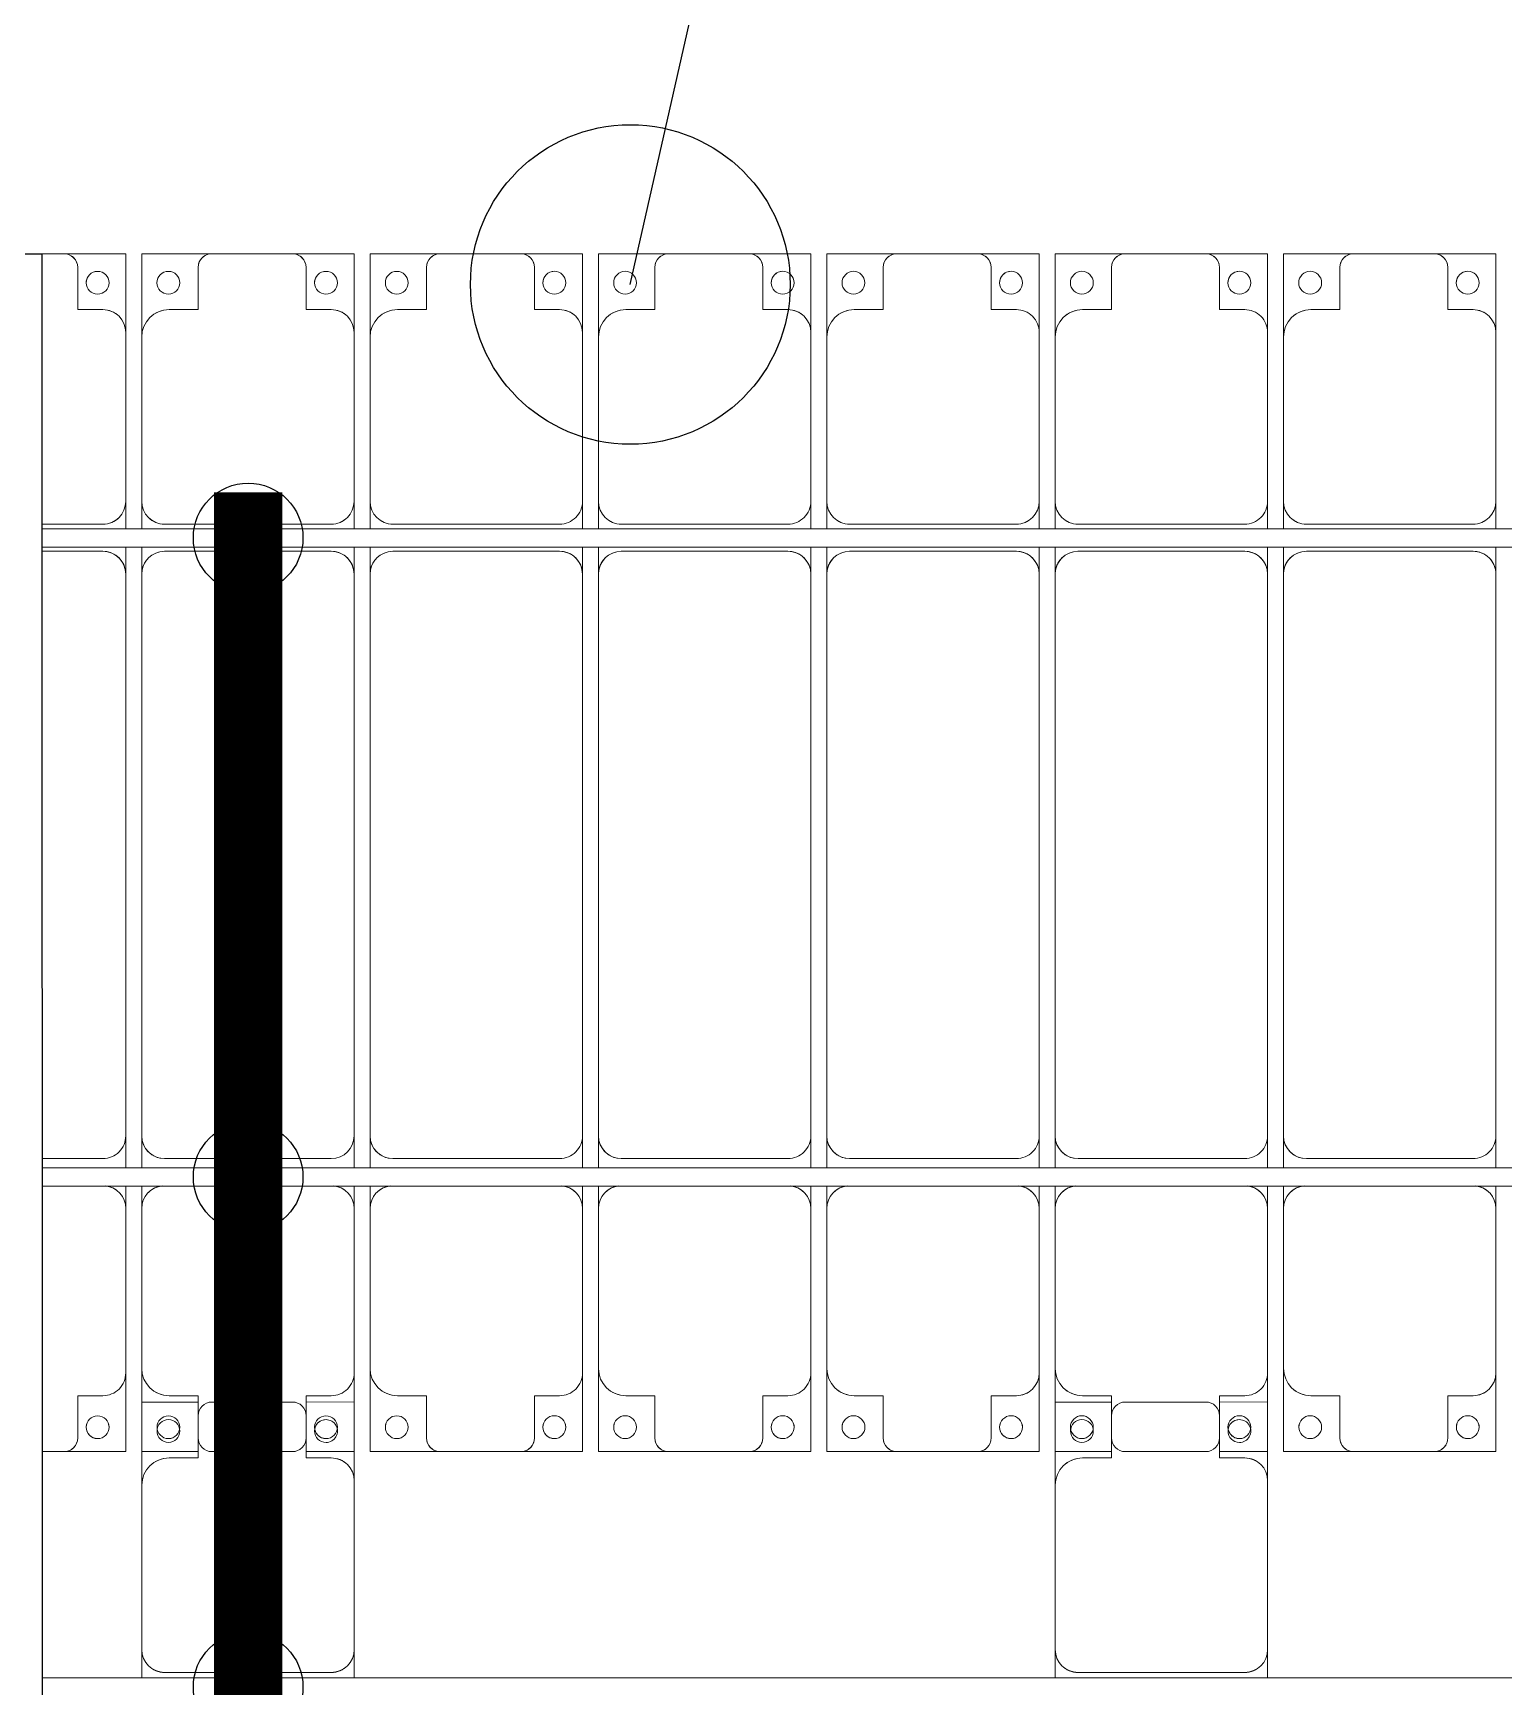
# Model space of a CAD drawing. Header units: millimetres. Extents: x -496478 to -186190, y -204059 to -87354.
# Drawn here: x -361212 to -357992, y -98423 to -94799 of the extents above; entities that cross this region are included whole.
import ezdxf

# ---------------------------------------------------------------- set-up
doc = ezdxf.new("R2010")
doc.units = ezdxf.units.MM
for name, color, linetype, lineweight in [('A-DETL-MBND', 5, 'Continuous', 9), ('A-GENM', 13, 'Continuous', 9), ('S-BEAM', 12, 'Continuous', 9)]:
    doc.layers.add(name, color=color, linetype=linetype, lineweight=lineweight)
for name, color, linetype in [('GC-BICH NEO', 6, 'Continuous'), ('GC-DAY NEO', 5, 'Continuous'), ('GC-HOP 40x60 GIA CUONG', 1, 'Continuous')]:
    doc.layers.add(name, color=color, linetype=linetype)

# ---------------------------------------------------------------- blocks, each defined once
blk = doc.blocks.new('Dải phao đi lại kèm đỡ invester - DẢI PHAO ĐI LẠI-V1-BỐ TRÍ KHUNG KẾT CẤU BÈ PIN 01')
at = {"layer": 'A-DETL-MBND', "color": 8}
for p, q in [((77588.2, 1312.2), (77540, 1312.2)), ((77588.2, 1312.2), (77723.4, 1312.2)), ((77723.4, 1312.2), (77588.2, 1312.2)), ((77723.4, 1312.2), (77723.4, 1139.7)), ((77758.4, 1312.2), (77911.8, 1312.2)), ((77758.4, 1129.7), (77758.4, 1312.2)), ((77911.8, 1312.2), (77758.4, 1312.2)), ((78088.2, 1312.2), (77911.8, 1312.2)), ((78088.2, 1312.2), (78223.4, 1312.2)), ((78223.4, 1312.2), (78088.2, 1312.2)), ((78223.4, 1312.2), (78223.4, 1139.7)), ((78258.4, 1312.2), (78411.8, 1312.2)), ((78258.4, 1129.7), (78258.4, 1312.2)), ((78411.8, 1312.2), (78258.4, 1312.2)), ((78588.2, 1312.2), (78411.8, 1312.2)), ((78588.2, 1312.2), (78723.4, 1312.2)), ((78723.4, 1312.2), (78588.2, 1312.2)), ((78723.4, 1312.2), (78723.4, 1139.7)), ((78758.4, 1312.2), (78911.8, 1312.2)), ((78758.4, 1129.7), (78758.4, 1312.2)), ((78911.8, 1312.2), (78758.4, 1312.2)), ((79088.2, 1312.2), (78911.8, 1312.2)), ((79088.2, 1312.2), (79223.4, 1312.2)), ((79223.4, 1312.2), (79088.2, 1312.2)), ((79223.4, 1312.2), (79223.4, 1139.7)), ((79258.4, 1312.2), (79411.8, 1312.2)), ((79258.4, 1129.7), (79258.4, 1312.2)), ((79411.8, 1312.2), (79258.4, 1312.2)), ((79588.2, 1312.2), (79411.8, 1312.2)), ((79588.2, 1312.2), (79723.4, 1312.2)), ((79723.4, 1312.2), (79588.2, 1312.2)), ((79723.4, 1312.2), (79723.4, 1139.7)), ((79758.4, 1312.2), (79911.8, 1312.2)), ((79758.4, 1129.7), (79758.4, 1312.2)), ((79911.8, 1312.2), (79758.4, 1312.2)), ((80088.2, 1312.2), (79911.8, 1312.2)), ((80088.2, 1312.2), (80223.4, 1312.2)), ((80223.4, 1312.2), (80088.2, 1312.2)), ((80223.4, 1312.2), (80223.4, 1139.7)), ((80258.4, 1312.2), (80411.8, 1312.2)), ((80258.4, 1129.7), (80258.4, 1312.2)), ((80411.8, 1312.2), (80258.4, 1312.2)), ((80588.2, 1312.2), (80411.8, 1312.2)), ((80588.2, 1312.2), (80723.4, 1312.2)), ((80723.4, 1312.2), (80588.2, 1312.2)), ((80723.4, 1312.2), (80723.4, 1139.7)), ((77618.2, 1189.7), (77618.2, 1282.2)), ((77881.8, 1282.2), (77881.8, 1189.7)), ((78118.2, 1189.7), (78118.2, 1282.2)), ((78381.8, 1282.2), (78381.8, 1189.7)), ((78618.2, 1189.7), (78618.2, 1282.2)), ((78881.8, 1282.2), (78881.8, 1189.7)), ((79118.2, 1189.7), (79118.2, 1282.2)), ((79381.8, 1282.2), (79381.8, 1189.7)), ((79618.2, 1189.7), (79618.2, 1282.2)), ((79881.8, 1282.2), (79881.8, 1189.7)), ((80118.2, 1189.7), (80118.2, 1282.2)), ((80381.8, 1282.2), (80381.8, 1189.7)), ((80618.2, 1189.7), (80618.2, 1282.2)), ((77673.4, 1189.7), (77618.2, 1189.7)), ((77881.8, 1189.7), (77818.4, 1189.7)), ((78173.4, 1189.7), (78118.2, 1189.7)), ((78381.8, 1189.7), (78318.4, 1189.7)), ((78673.4, 1189.7), (78618.2, 1189.7)), ((78881.8, 1189.7), (78818.4, 1189.7)), ((79173.4, 1189.7), (79118.2, 1189.7)), ((79381.8, 1189.7), (79318.4, 1189.7)), ((79673.4, 1189.7), (79618.2, 1189.7)), ((79881.8, 1189.7), (79818.4, 1189.7)), ((80173.4, 1189.7), (80118.2, 1189.7)), ((80381.8, 1189.7), (80318.4, 1189.7)), ((80673.4, 1189.7), (80618.2, 1189.7)), ((77723.4, 769.7), (77723.4, 1139.7)), ((77758.4, 1129.7), (77758.4, 769.7)), ((78223.4, 769.7), (78223.4, 1139.7)), ((78258.4, 1129.7), (78258.4, 769.7)), ((78723.4, 769.7), (78723.4, 1139.7)), ((78758.4, 1129.7), (78758.4, 769.7)), ((79223.4, 769.7), (79223.4, 1139.7)), ((79258.4, 1129.7), (79258.4, 769.7)), ((79723.4, 769.7), (79723.4, 1139.7)), ((79758.4, 1129.7), (79758.4, 769.7)), ((80223.4, 769.7), (80223.4, 1139.7)), ((80258.4, 1129.7), (80258.4, 769.7)), ((80723.4, 769.7), (80723.4, 1139.7)), ((77723.4, 769.7), (77723.4, 709.7)), ((77758.4, 709.7), (77758.4, 769.7)), ((78223.4, 769.7), (78223.4, 709.7)), ((78258.4, 709.7), (78258.4, 769.7)), ((78723.4, 769.7), (78723.4, 709.7)), ((78758.4, 709.7), (78758.4, 769.7)), ((79223.4, 769.7), (79223.4, 709.7)), ((79258.4, 709.7), (79258.4, 769.7)), ((79723.4, 769.7), (79723.4, 709.7)), ((79758.4, 709.7), (79758.4, 769.7)), ((80223.4, 769.7), (80223.4, 709.7)), ((80258.4, 709.7), (80258.4, 769.7)), ((80723.4, 769.7), (80723.4, 709.7)), ((77540, 719.7), (77673.4, 719.7)), ((77808.4, 719.7), (78173.4, 719.7)), ((78308.4, 719.7), (78673.4, 719.7)), ((78808.4, 719.7), (79173.4, 719.7)), ((79308.4, 719.7), (79673.4, 719.7)), ((79808.4, 719.7), (80173.4, 719.7)), ((80308.4, 719.7), (80673.4, 719.7)), ((77673.4, 660.3), (77540, 660.3)), ((77723.4, 669.7), (77723.4, 610.3)), ((77758.4, 610.3), (77758.4, 669.7)), ((78173.4, 660.3), (77808.4, 660.3)), ((78223.4, 669.7), (78223.4, 610.3)), ((78258.4, 610.3), (78258.4, 669.7)), ((78673.4, 660.3), (78308.4, 660.3)), ((78723.4, 669.7), (78723.4, 610.3)), ((78758.4, 610.3), (78758.4, 669.7)), ((79173.4, 660.3), (78808.4, 660.3)), ((79223.4, 669.7), (79223.4, 610.3)), ((79258.4, 610.3), (79258.4, 669.7)), ((79673.4, 660.3), (79308.4, 660.3)), ((79723.4, 669.7), (79723.4, 610.3)), ((79758.4, 610.3), (79758.4, 669.7)), ((80173.4, 660.3), (79808.4, 660.3)), ((80223.4, 669.7), (80223.4, 610.3)), ((80258.4, 610.3), (80258.4, 669.7)), ((80673.4, 660.3), (80308.4, 660.3)), ((80723.4, 669.7), (80723.4, 610.3)), ((77723.4, -620.3), (77723.4, 610.3)), ((77758.4, 610.3), (77758.4, -620.3)), ((78223.4, -620.3), (78223.4, 610.3)), ((78258.4, 610.3), (78258.4, -620.3)), ((78723.4, -620.3), (78723.4, 610.3)), ((78758.4, 610.3), (78758.4, -620.3)), ((79223.4, -620.3), (79223.4, 610.3)), ((79258.4, 610.3), (79258.4, -620.3)), ((79723.4, -620.3), (79723.4, 610.3)), ((79758.4, 610.3), (79758.4, -620.3)), ((80223.4, -620.3), (80223.4, 610.3)), ((80258.4, 610.3), (80258.4, -620.3)), ((80723.4, -620.3), (80723.4, 610.3)), ((77723.4, -620.3), (77723.4, -690.3)), ((77758.4, -690.3), (77758.4, -620.3)), ((78223.4, -620.3), (78223.4, -690.3)), ((78258.4, -690.3), (78258.4, -620.3)), ((78723.4, -620.3), (78723.4, -690.3)), ((78758.4, -690.3), (78758.4, -620.3)), ((79223.4, -620.3), (79223.4, -690.3)), ((79258.4, -690.3), (79258.4, -620.3)), ((79723.4, -620.3), (79723.4, -690.3)), ((79758.4, -690.3), (79758.4, -620.3)), ((80223.4, -620.3), (80223.4, -690.3)), ((80258.4, -690.3), (80258.4, -620.3)), ((80723.4, -620.3), (80723.4, -690.3)), ((77540, -670.3), (77673.4, -670.3)), ((77808.4, -670.3), (78173.4, -670.3)), ((78308.4, -670.3), (78673.4, -670.3)), ((78808.4, -670.3), (79173.4, -670.3)), ((79308.4, -670.3), (79673.4, -670.3)), ((79808.4, -670.3), (80173.4, -670.3)), ((80308.4, -670.3), (80673.4, -670.3)), ((77723.4, -730.3), (77723.4, -779.7)), ((77758.4, -779.7), (77758.4, -730.3)), ((78223.4, -730.3), (78223.4, -779.7)), ((78258.4, -779.7), (78258.4, -730.3)), ((78723.4, -730.3), (78723.4, -779.7)), ((78758.4, -779.7), (78758.4, -730.3)), ((79223.4, -730.3), (79223.4, -779.7)), ((79258.4, -779.7), (79258.4, -730.3)), ((79723.4, -730.3), (79723.4, -779.7)), ((79758.4, -779.7), (79758.4, -730.3)), ((80223.4, -730.3), (80223.4, -779.7)), ((80258.4, -779.7), (80258.4, -730.3)), ((80723.4, -730.3), (80723.4, -779.7)), ((77723.4, -1139.7), (77723.4, -779.7)), ((77758.4, -779.7), (77758.4, -1129.7)), ((78223.4, -1139.7), (78223.4, -779.7)), ((78258.4, -779.7), (78258.4, -1129.7)), ((78723.4, -1139.7), (78723.4, -779.7)), ((78758.4, -779.7), (78758.4, -1129.7)), ((79223.4, -1139.7), (79223.4, -779.7)), ((79258.4, -779.7), (79258.4, -1129.7)), ((79723.4, -1139.7), (79723.4, -779.7)), ((79758.4, -779.7), (79758.4, -1129.7)), ((80223.4, -1139.7), (80223.4, -779.7)), ((80258.4, -779.7), (80258.4, -1129.7)), ((80723.4, -1139.7), (80723.4, -779.7)), ((77723.4, -1139.7), (77723.4, -1312.2)), ((77758.4, -1312.2), (77758.4, -1129.7)), ((78223.4, -1139.7), (78223.4, -1312.2)), ((78258.4, -1312.2), (78258.4, -1129.7)), ((78723.4, -1139.7), (78723.4, -1312.2)), ((78758.4, -1312.2), (78758.4, -1129.7)), ((79223.4, -1139.7), (79223.4, -1312.2)), ((79258.4, -1312.2), (79258.4, -1129.7)), ((79723.4, -1139.7), (79723.4, -1312.2)), ((79758.4, -1312.2), (79758.4, -1129.7)), ((80223.4, -1139.7), (80223.4, -1312.2)), ((80258.4, -1312.2), (80258.4, -1129.7)), ((80723.4, -1139.7), (80723.4, -1312.2)), ((77618.2, -1282.2), (77618.2, -1189.7)), ((77618.2, -1189.7), (77673.4, -1189.7)), ((77818.4, -1189.7), (77881.8, -1189.7)), ((77881.8, -1189.7), (77881.8, -1282.2)), ((78118.2, -1282.2), (78118.2, -1189.7)), ((78118.2, -1189.7), (78173.4, -1189.7)), ((78318.4, -1189.7), (78381.8, -1189.7)), ((78381.8, -1189.7), (78381.8, -1282.2)), ((78618.2, -1282.2), (78618.2, -1189.7)), ((78618.2, -1189.7), (78673.4, -1189.7)), ((78818.4, -1189.7), (78881.8, -1189.7)), ((78881.8, -1189.7), (78881.8, -1282.2)), ((79118.2, -1282.2), (79118.2, -1189.7)), ((79118.2, -1189.7), (79173.4, -1189.7)), ((79318.4, -1189.7), (79381.8, -1189.7)), ((79381.8, -1189.7), (79381.8, -1282.2)), ((79618.2, -1282.2), (79618.2, -1189.7)), ((79618.2, -1189.7), (79673.4, -1189.7)), ((79818.4, -1189.7), (79881.8, -1189.7)), ((79881.8, -1189.7), (79881.8, -1282.2)), ((80118.2, -1282.2), (80118.2, -1189.7)), ((80118.2, -1189.7), (80173.4, -1189.7)), ((80318.4, -1189.7), (80381.8, -1189.7)), ((80381.8, -1189.7), (80381.8, -1282.2)), ((80618.2, -1282.2), (80618.2, -1189.7)), ((80618.2, -1189.7), (80673.4, -1189.7)), ((77540, -1312.2), (77588.2, -1312.2)), ((77723.4, -1312.2), (77588.2, -1312.2)), ((77588.2, -1312.2), (77723.4, -1312.2)), ((77881.8, -1312.2), (77758.4, -1312.2)), ((77911.8, -1312.2), (78088.2, -1312.2)), ((78223.4, -1312.2), (78118.2, -1312.2)), ((78411.8, -1312.2), (78258.4, -1312.2)), ((78258.4, -1312.2), (78411.8, -1312.2)), ((78411.8, -1312.2), (78588.2, -1312.2)), ((78723.4, -1312.2), (78588.2, -1312.2)), ((78588.2, -1312.2), (78723.4, -1312.2)), ((78911.8, -1312.2), (78758.4, -1312.2)), ((78758.4, -1312.2), (78911.8, -1312.2)), ((78911.8, -1312.2), (79088.2, -1312.2)), ((79223.4, -1312.2), (79088.2, -1312.2)), ((79088.2, -1312.2), (79223.4, -1312.2)), ((79411.8, -1312.2), (79258.4, -1312.2)), ((79258.4, -1312.2), (79411.8, -1312.2)), ((79411.8, -1312.2), (79588.2, -1312.2)), ((79723.4, -1312.2), (79588.2, -1312.2)), ((79588.2, -1312.2), (79723.4, -1312.2)), ((79881.8, -1312.2), (79758.4, -1312.2)), ((79911.8, -1312.2), (80088.2, -1312.2)), ((80223.4, -1312.2), (80118.2, -1312.2)), ((80411.8, -1312.2), (80258.4, -1312.2)), ((80258.4, -1312.2), (80411.8, -1312.2)), ((80411.8, -1312.2), (80588.2, -1312.2)), ((80723.4, -1312.2), (80588.2, -1312.2)), ((80588.2, -1312.2), (80723.4, -1312.2))]:
    blk.add_line(p, q, dxfattribs=at)
for centre, radius, start, end in [((77588.2, 1282.2), 30, 0, 90), ((77588.2, 1282.2), 30, 75, 90), ((77588.2, 1282.2), 30, 15, 90), ((77588.2, 1282.2), 30, 75, 90), ((77911.8, 1282.2), 30, 90, 180), ((77911.8, 1282.2), 30, 90, 165), ((77911.8, 1282.2), 30, 90, 105), ((77911.8, 1282.2), 30, 90, 105), ((78088.2, 1282.2), 30, 0, 90), ((78088.2, 1282.2), 30, 75, 90), ((78088.2, 1282.2), 30, 15, 90), ((78088.2, 1282.2), 30, 75, 90), ((78411.8, 1282.2), 30, 90, 180), ((78411.8, 1282.2), 30, 90, 165), ((78411.8, 1282.2), 30, 90, 105), ((78411.8, 1282.2), 30, 90, 105), ((78588.2, 1282.2), 30, 0, 90), ((78588.2, 1282.2), 30, 75, 90), ((78588.2, 1282.2), 30, 15, 90), ((78588.2, 1282.2), 30, 75, 90), ((78911.8, 1282.2), 30, 90, 180), ((78911.8, 1282.2), 30, 90, 165), ((78911.8, 1282.2), 30, 90, 105), ((78911.8, 1282.2), 30, 90, 105), ((79088.2, 1282.2), 30, 0, 90), ((79088.2, 1282.2), 30, 75, 90), ((79088.2, 1282.2), 30, 15, 90), ((79088.2, 1282.2), 30, 75, 90), ((79411.8, 1282.2), 30, 90, 180), ((79411.8, 1282.2), 30, 90, 165), ((79411.8, 1282.2), 30, 90, 105), ((79411.8, 1282.2), 30, 90, 105), ((79588.2, 1282.2), 30, 0, 90), ((79588.2, 1282.2), 30, 75, 90), ((79588.2, 1282.2), 30, 15, 90), ((79588.2, 1282.2), 30, 75, 90), ((79911.8, 1282.2), 30, 90, 180), ((79911.8, 1282.2), 30, 90, 165), ((79911.8, 1282.2), 30, 90, 105), ((79911.8, 1282.2), 30, 90, 105), ((80088.2, 1282.2), 30, 360, 90), ((80088.2, 1282.2), 30, 75, 90), ((80088.2, 1282.2), 30, 15, 90), ((80088.2, 1282.2), 30, 75, 90), ((80411.8, 1282.2), 30, 90, 180), ((80411.8, 1282.2), 30, 90, 165), ((80411.8, 1282.2), 30, 90, 105), ((80411.8, 1282.2), 30, 90, 105), ((80588.2, 1282.2), 30, 0, 90), ((80588.2, 1282.2), 30, 75, 90), ((80588.2, 1282.2), 30, 15, 90), ((80588.2, 1282.2), 30, 75, 90), ((77661.8, 1248.6), 25, 90, 270), ((77661.8, 1248.6), 25, 120, 135), ((77661.8, 1248.6), 25, 90, 105), ((77661.8, 1248.6), 25, 270, 90), ((77816.8, 1248.6), 25, 90, 270), ((77816.8, 1248.6), 25, 270, 90), ((78161.8, 1248.6), 25, 90, 270), ((78161.8, 1248.6), 25, 120, 135), ((78161.8, 1248.6), 25, 90, 105), ((78161.8, 1248.6), 25, 270, 90), ((78316.8, 1248.6), 25, 90, 270), ((78316.8, 1248.6), 25, 270, 90), ((78661.8, 1248.6), 25, 90, 270), ((78661.8, 1248.6), 25, 120, 135), ((78661.8, 1248.6), 25, 90, 105), ((78661.8, 1248.6), 25, 270, 90), ((78816.8, 1248.6), 25, 90, 270), ((78816.8, 1248.6), 25, 270, 90), ((79161.8, 1248.6), 25, 90, 270), ((79161.8, 1248.6), 25, 120, 135), ((79161.8, 1248.6), 25, 90, 105), ((79161.8, 1248.6), 25, 270, 90), ((79316.8, 1248.6), 25, 90, 270), ((79316.8, 1248.6), 25, 270, 90), ((79661.8, 1248.6), 25, 90, 270), ((79661.8, 1248.6), 25, 120, 135), ((79661.8, 1248.6), 25, 90, 105), ((79661.8, 1248.6), 25, 270, 90), ((79816.8, 1248.6), 25, 90, 270), ((79816.8, 1248.6), 25, 270, 90), ((80161.8, 1248.6), 25, 90, 270), ((80161.8, 1248.6), 25, 120, 135), ((80161.8, 1248.6), 25, 90, 105), ((80161.8, 1248.6), 25, 270, 90), ((80316.8, 1248.6), 25, 90, 270), ((80316.8, 1248.6), 25, 270, 90), ((80661.8, 1248.6), 25, 90, 270), ((80661.8, 1248.6), 25, 120, 135), ((80661.8, 1248.6), 25, 90, 105), ((80661.8, 1248.6), 25, 270, 90), ((77661.8, 1248.6), 25, 150, 180), ((78161.8, 1248.6), 25, 150, 180), ((78661.8, 1248.6), 25, 150, 180), ((79161.8, 1248.6), 25, 150, 180), ((79661.8, 1248.6), 25, 150, 180), ((80161.8, 1248.6), 25, 150, 180), ((80661.8, 1248.6), 25, 150, 180), ((77673.4, 1139.7), 50, 0, 90), ((77673.4, 1139.7), 50, 45, 90), ((77818.4, 1129.7), 60, 90, 180), ((77818.4, 1129.7), 60, 90, 135), ((78173.4, 1139.7), 50, 0, 90), ((78173.4, 1139.7), 50, 45, 90), ((78318.4, 1129.7), 60, 90, 180), ((78318.4, 1129.7), 60, 90, 135), ((78673.4, 1139.7), 50, 0, 90), ((78673.4, 1139.7), 50, 45, 90), ((78818.4, 1129.7), 60, 90, 180), ((78818.4, 1129.7), 60, 90, 135), ((79173.4, 1139.7), 50, 0, 90), ((79173.4, 1139.7), 50, 45, 90), ((79318.4, 1129.7), 60, 90, 180), ((79318.4, 1129.7), 60, 90, 135), ((79673.4, 1139.7), 50, 360, 90), ((79673.4, 1139.7), 50, 45, 90), ((79818.4, 1129.7), 60, 90, 180), ((79818.4, 1129.7), 60, 90, 135), ((80173.4, 1139.7), 50, 360, 90), ((80173.4, 1139.7), 50, 45, 90), ((80318.4, 1129.7), 60, 90, 180), ((80318.4, 1129.7), 60, 90, 135), ((80673.4, 1139.7), 50, 0, 90), ((80673.4, 1139.7), 50, 45, 90), ((77673.4, 769.7), 50, 270, 360), ((77808.4, 769.7), 50, 180, 270), ((78173.4, 769.7), 50, 270, 360), ((78308.4, 769.7), 50, 180, 270), ((78673.4, 769.7), 50, 270, 0), ((78808.4, 769.7), 50, 180, 270), ((79173.4, 769.7), 50, 270, 0), ((79308.4, 769.7), 50, 180, 270), ((79673.4, 769.7), 50, 270, 360), ((79808.4, 769.7), 50, 180, 270), ((80173.4, 769.7), 50, 270, 0), ((80308.4, 769.7), 50, 180, 270), ((80673.4, 769.7), 50, 270, 360), ((77673.4, 769.7), 50, 270, 315), ((77808.4, 769.7), 50, 225, 270), ((78173.4, 769.7), 50, 270, 315), ((78308.4, 769.7), 50, 225, 270), ((78673.4, 769.7), 50, 270, 315), ((78808.4, 769.7), 50, 225, 270), ((79173.4, 769.7), 50, 270, 315), ((79308.4, 769.7), 50, 225, 270), ((79673.4, 769.7), 50, 270, 315), ((79808.4, 769.7), 50, 225, 270), ((80173.4, 769.7), 50, 270, 315), ((80308.4, 769.7), 50, 225, 270), ((80673.4, 769.7), 50, 270, 315), ((77673.4, 610.3), 50, 0, 90), ((77673.4, 610.3), 50, 15, 90), ((77808.4, 610.3), 50, 90, 180), ((77808.4, 610.3), 50, 105, 180), ((78173.4, 610.3), 50, 0, 90), ((78173.4, 610.3), 50, 15, 90), ((78308.4, 610.3), 50, 90, 180), ((78308.4, 610.3), 50, 105, 180), ((78673.4, 610.3), 50, 0, 90), ((78673.4, 610.3), 50, 15, 90), ((78808.4, 610.3), 50, 90, 180), ((78808.4, 610.3), 50, 105, 180), ((79173.4, 610.3), 50, 0, 90), ((79173.4, 610.3), 50, 15, 90), ((79308.4, 610.3), 50, 90, 180), ((79308.4, 610.3), 50, 105, 180), ((79673.4, 610.3), 50, 0, 90), ((79673.4, 610.3), 50, 15, 90), ((79808.4, 610.3), 50, 90, 180), ((79808.4, 610.3), 50, 105, 180), ((80173.4, 610.3), 50, 0, 90), ((80173.4, 610.3), 50, 15, 90), ((80308.4, 610.3), 50, 90, 180), ((80308.4, 610.3), 50, 105, 180), ((80673.4, 610.3), 50, 360, 90), ((80673.4, 610.3), 50, 15, 90), ((77673.4, -620.3), 50, 270, 0), ((77673.4, -620.3), 50, 270, 0), ((77808.4, -620.3), 50, 180, 270), ((77808.4, -620.3), 50, 195, 270), ((78173.4, -620.3), 50, 270, 360), ((78173.4, -620.3), 50, 270, 360), ((78308.4, -620.3), 50, 180, 270), ((78308.4, -620.3), 50, 195, 270), ((78673.4, -620.3), 50, 270, 0), ((78673.4, -620.3), 50, 270, 0), ((78808.4, -620.3), 50, 180, 270), ((78808.4, -620.3), 50, 195, 270), ((79173.4, -620.3), 50, 270, 0), ((79173.4, -620.3), 50, 270, 0), ((79308.4, -620.3), 50, 180, 270), ((79308.4, -620.3), 50, 195, 270), ((79673.4, -620.3), 50, 270, 0), ((79673.4, -620.3), 50, 270, 0), ((79808.4, -620.3), 50, 180, 270), ((79808.4, -620.3), 50, 195, 270), ((80173.4, -620.3), 50, 270, 0), ((80173.4, -620.3), 50, 270, 0), ((80308.4, -620.3), 50, 180, 270), ((80308.4, -620.3), 50, 195, 270), ((80673.4, -620.3), 50, 270, 0), ((80673.4, -620.3), 50, 270, 0), ((77673.4, -779.7), 50, 0, 84.2019), ((77673.4, -779.7), 50, 45, 84.2019), ((77808.4, -779.7), 50, 95.7981, 180), ((77808.4, -779.7), 50, 95.7981, 135), ((78173.4, -779.7), 50, 360, 84.2019), ((78173.4, -779.7), 50, 45, 84.2019), ((78308.4, -779.7), 50, 95.7981, 180), ((78308.4, -779.7), 50, 95.7981, 135), ((78673.4, -779.7), 50, 0, 84.2019), ((78673.4, -779.7), 50, 45, 84.2019), ((78808.4, -779.7), 50, 95.7981, 180), ((78808.4, -779.7), 50, 95.7981, 135), ((79173.4, -779.7), 50, 0, 84.2019), ((79173.4, -779.7), 50, 45, 84.2019), ((79308.4, -779.7), 50, 95.7981, 180), ((79308.4, -779.7), 50, 95.7981, 135), ((79673.4, -779.7), 50, 0, 84.2019), ((79673.4, -779.7), 50, 45, 84.2019), ((79808.4, -779.7), 50, 95.7981, 180), ((79808.4, -779.7), 50, 95.7981, 135), ((80173.4, -779.7), 50, 0, 84.2019), ((80173.4, -779.7), 50, 45, 84.2019), ((80308.4, -779.7), 50, 95.7981, 180), ((80308.4, -779.7), 50, 95.7981, 135), ((80673.4, -779.7), 50, 0, 84.2019), ((80673.4, -779.7), 50, 45, 84.2019), ((77673.4, -1139.7), 50, 270, 0), ((77818.4, -1129.7), 60, 180, 270), ((78173.4, -1139.7), 50, 270, 0), ((78318.4, -1129.7), 60, 180, 270), ((78673.4, -1139.7), 50, 270, 0), ((78818.4, -1129.7), 60, 180, 270), ((79173.4, -1139.7), 50, 270, 0), ((79318.4, -1129.7), 60, 180, 270), ((79673.4, -1139.7), 50, 270, 360), ((79818.4, -1129.7), 60, 180, 270), ((80173.4, -1139.7), 50, 270, 0), ((80318.4, -1129.7), 60, 180, 270), ((80673.4, -1139.7), 50, 270, 360), ((77673.4, -1139.7), 50, 270, 315), ((77818.4, -1129.7), 60, 225, 270), ((78173.4, -1139.7), 50, 270, 315), ((78318.4, -1129.7), 60, 225, 270), ((78673.4, -1139.7), 50, 270, 315), ((78818.4, -1129.7), 60, 225, 270), ((79173.4, -1139.7), 50, 270, 315), ((79318.4, -1129.7), 60, 225, 270), ((79673.4, -1139.7), 50, 270, 315), ((79818.4, -1129.7), 60, 225, 270), ((80173.4, -1139.7), 50, 270, 315), ((80318.4, -1129.7), 60, 225, 270), ((80673.4, -1139.7), 50, 270, 315), ((77661.8, -1258.6), 25, 90, 270), ((77661.8, -1258.6), 25, 165, 270), ((77661.8, -1258.6), 25, 270, 90), ((77661.8, -1258.6), 25, 360, 15), ((77816.8, -1258.6), 25, 90, 270), ((77816.8, -1258.6), 25, 270, 90), ((78161.8, -1258.6), 25, 90, 270), ((78161.8, -1258.6), 25, 165, 270), ((78161.8, -1258.6), 25, 270, 90), ((78316.8, -1258.6), 25, 90, 270), ((78316.8, -1258.6), 25, 165, 180), ((78316.8, -1258.6), 25, 270, 90), ((78661.8, -1258.6), 25, 90, 270), ((78661.8, -1258.6), 25, 165, 270), ((78661.8, -1258.6), 25, 270, 90), ((78661.8, -1258.6), 25, 360, 15), ((78816.8, -1258.6), 25, 90, 270), ((78816.8, -1258.6), 25, 165, 180), ((78816.8, -1258.6), 25, 270, 90), ((79161.8, -1258.6), 25, 90, 270), ((79161.8, -1258.6), 25, 165, 270), ((79161.8, -1258.6), 25, 270, 90), ((79161.8, -1258.6), 25, 0, 15), ((79316.8, -1258.6), 25, 90, 270), ((79316.8, -1258.6), 25, 165, 180), ((79316.8, -1258.6), 25, 270, 90), ((79661.8, -1258.6), 25, 90, 270), ((79661.8, -1258.6), 25, 165, 270), ((79661.8, -1258.6), 25, 270, 90), ((79661.8, -1258.6), 25, 0, 15), ((79816.8, -1258.6), 25, 90, 270), ((79816.8, -1258.6), 25, 270, 90), ((80161.8, -1258.6), 25, 90, 270), ((80161.8, -1258.6), 25, 165, 270), ((80161.8, -1258.6), 25, 270, 90), ((80316.8, -1258.6), 25, 90, 270), ((80316.8, -1258.6), 25, 165, 180), ((80316.8, -1258.6), 25, 270, 90), ((80661.8, -1258.6), 25, 90, 270), ((80661.8, -1258.6), 25, 165, 270), ((80661.8, -1258.6), 25, 270, 90), ((80661.8, -1258.6), 25, 360, 15), ((77588.2, -1282.2), 30, 270, 360), ((77588.2, -1282.2), 30, 270, 345), ((77588.2, -1282.2), 30, 315, 330), ((77588.2, -1282.2), 30, 315, 330), ((77816.8, -1258.6), 25, 270, 285), ((77911.8, -1282.2), 30, 180, 270), ((78088.2, -1282.2), 30, 270, 0), ((78316.8, -1258.6), 25, 270, 285), ((78411.8, -1282.2), 30, 180, 270), ((78411.8, -1282.2), 30, 195, 270), ((78588.2, -1282.2), 30, 270, 360), ((78588.2, -1282.2), 30, 270, 345), ((78588.2, -1282.2), 30, 315, 330), ((78588.2, -1282.2), 30, 315, 330), ((78816.8, -1258.6), 25, 270, 285), ((78911.8, -1282.2), 30, 180, 270), ((78911.8, -1282.2), 30, 195, 270), ((79088.2, -1282.2), 30, 270, 360), ((79088.2, -1282.2), 30, 270, 345), ((79088.2, -1282.2), 30, 315, 330), ((79088.2, -1282.2), 30, 315, 330), ((79316.8, -1258.6), 25, 270, 285), ((79411.8, -1282.2), 30, 180, 270), ((79411.8, -1282.2), 30, 195, 270), ((79588.2, -1282.2), 30, 270, 0), ((79588.2, -1282.2), 30, 270, 345), ((79588.2, -1282.2), 30, 315, 330), ((79588.2, -1282.2), 30, 315, 330), ((79816.8, -1258.6), 25, 270, 285), ((79911.8, -1282.2), 30, 180, 270), ((80088.2, -1282.2), 30, 270, 360), ((80316.8, -1258.6), 25, 270, 285), ((80411.8, -1282.2), 30, 180, 270), ((80411.8, -1282.2), 30, 195, 270), ((80588.2, -1282.2), 30, 270, 0), ((80588.2, -1282.2), 30, 270, 345), ((80588.2, -1282.2), 30, 315, 330), ((80588.2, -1282.2), 30, 315, 330), ((77588.2, -1282.2), 30, 270, 285), ((77588.2, -1282.2), 30, 270, 285), ((78411.8, -1282.2), 30, 255, 270), ((78411.8, -1282.2), 30, 255, 270), ((78588.2, -1282.2), 30, 270, 285), ((78588.2, -1282.2), 30, 270, 285), ((78911.8, -1282.2), 30, 255, 270), ((78911.8, -1282.2), 30, 255, 270), ((79088.2, -1282.2), 30, 270, 285), ((79088.2, -1282.2), 30, 270, 285), ((79411.8, -1282.2), 30, 255, 270), ((79411.8, -1282.2), 30, 255, 270), ((79588.2, -1282.2), 30, 270, 285), ((79588.2, -1282.2), 30, 270, 285), ((80411.8, -1282.2), 30, 255, 270), ((80411.8, -1282.2), 30, 255, 270), ((80588.2, -1282.2), 30, 270, 285), ((80588.2, -1282.2), 30, 270, 285)]:
    blk.add_arc(centre, radius, start, end, dxfattribs=at)
blk = doc.blocks.new('Dai phao do pin - DẢI PHAO ĐỠ PIN-V40-BỐ TRÍ KHUNG KẾT CẤU BÈ PIN 01')
at = {"layer": 'A-DETL-MBND', "color": 8}
for p, q in [((68478, 241.6), (68539.7, 241.6)), ((68899.7, 241.6), (68539.7, 241.6)), ((68899.7, 241.6), (69082.2, 241.6)), ((69082.2, 241.6), (69082.2, 118.2)), ((68489.7, 191.6), (68489.7, -173.4)), ((68959.7, 118.2), (68959.7, 181.6)), ((69052.2, 118.2), (68959.7, 118.2)), ((69082.2, -88.2), (69082.2, 88.2)), ((68959.7, -173.4), (68959.7, -118.2)), ((68959.7, -118.2), (69052.2, -118.2)), ((69082.2, -118.2), (69082.2, -223.4)), ((68539.7, -223.4), (68478, -223.4)), ((68539.7, -223.4), (68909.7, -223.4)), ((69082.2, -223.4), (68909.7, -223.4))]:
    blk.add_line(p, q, dxfattribs=at)
for centre, radius, start, end in [((68539.7, 191.6), 50, 90, 180), ((68539.7, 191.6), 50, 135, 180), ((68899.7, 181.6), 60, 0, 90), ((68899.7, 181.6), 60, 0, 45), ((69018.6, 183.2), 25, 0, 180), ((69018.6, 183.2), 25, 180, 360), ((69052.2, 88.2), 30, 0, 90), ((69052.2, -88.2), 30, 270, 0), ((69018.6, -161.8), 25, 0, 180), ((69018.6, -161.8), 25, 60, 90), ((69018.6, -161.8), 25, 30, 45), ((68539.7, -173.4), 50, 180, 270), ((68539.7, -173.4), 50, 180, 225), ((68909.7, -173.4), 50, 270, 360), ((68909.7, -173.4), 50, 315, 360), ((69018.6, -161.8), 25, 180, 0), ((69018.6, -161.8), 25, 0, 15)]:
    blk.add_arc(centre, radius, start, end, dxfattribs=at)
blk = doc.blocks.new('Dai phao do pin - DẢI PHAO ĐỠ PIN-V41-BỐ TRÍ KHUNG KẾT CẤU BÈ PIN 01')
at = {"layer": 'A-DETL-MBND', "color": 8}
for p, q in [((68478, 241.6), (68539.7, 241.6)), ((68899.7, 241.6), (68539.7, 241.6)), ((68899.7, 241.6), (69082.2, 241.6)), ((69082.2, 241.6), (69082.2, 118.2)), ((68489.7, 191.6), (68489.7, -173.4)), ((68959.7, 118.2), (68959.7, 181.6)), ((69052.2, 118.2), (68959.7, 118.2)), ((69082.2, -88.2), (69082.2, 88.2)), ((68959.7, -173.4), (68959.7, -118.2)), ((68959.7, -118.2), (69052.2, -118.2)), ((69082.2, -118.2), (69082.2, -223.4)), ((68539.7, -223.4), (68478, -223.4)), ((68539.7, -223.4), (68909.7, -223.4)), ((69082.2, -223.4), (68909.7, -223.4))]:
    blk.add_line(p, q, dxfattribs=at)
for centre, radius, start, end in [((68539.7, 191.6), 50, 90, 180), ((68539.7, 191.6), 50, 135, 180), ((68899.7, 181.6), 60, 0, 90), ((68899.7, 181.6), 60, 0, 45), ((69018.6, 183.2), 25, 0, 180), ((69018.6, 183.2), 25, 180, 360), ((69052.2, 88.2), 30, 0, 90), ((69052.2, -88.2), 30, 270, 0), ((69018.6, -161.8), 25, 0, 180), ((69018.6, -161.8), 25, 60, 90), ((69018.6, -161.8), 25, 30, 45), ((68539.7, -173.4), 50, 180, 270), ((68539.7, -173.4), 50, 180, 225), ((68909.7, -173.4), 50, 270, 360), ((68909.7, -173.4), 50, 315, 360), ((69018.6, -161.8), 25, 180, 0), ((69018.6, -161.8), 25, 0, 15)]:
    blk.add_arc(centre, radius, start, end, dxfattribs=at)
blk = doc.blocks.new('Dầm C52 - Dầm C52-19519-BỐ TRÍ KHUNG KẾT CẤU BÈ PIN 01')
at = {"layer": 'S-BEAM', "color": 1}
for p, q in [((-9500, 20), (-3540, 20)), ((-3540, -20), (-9500, -20))]:
    blk.add_line(p, q, dxfattribs=at)
blk = doc.blocks.new('Dầm C52 - Hộp 40x60-24147-BỐ TRÍ KHUNG KẾT CẤU BÈ PIN 01')
at = {"layer": 'S-BEAM', "color": 3, "lineweight": 25}
for p, q in [((37857.1, 20), (37857.1, -20)), ((37857.1, -20), (-37857.1, -20))]:
    blk.add_line(p, q, dxfattribs=at)
blk = doc.blocks.new('HOBANMONG_BEPIN 1_rvt-1-BỐ TRÍ KHUNG KẾT CẤU BÈ PIN 01')
at = {"layer": 'A-GENM', "lineweight": 9}
for name, p, rotation in [('Dải phao đi lại kèm đỡ invester - DẢI PHAO ĐI LẠI-V1-BỐ TRÍ KHUNG KẾT CẤU BÈ PIN 01', (-438732.7, -96596), 0.0007586099545854), ('Dai phao do pin - DẢI PHAO ĐỠ PIN-V40-BỐ TRÍ KHUNG KẾT CẤU BÈ PIN 01', (-360731.7, -166880.6), 90.00075860989342), ('Dai phao do pin - DẢI PHAO ĐỠ PIN-V41-BỐ TRÍ KHUNG KẾT CẤU BÈ PIN 01', (-358731.7, -166880.6), 90.00075860989342)]:
    blk.add_blockref(name, p, dxfattribs=dict(at, rotation=rotation))
at = {"layer": 'S-BEAM', "lineweight": 9}
for name, p, rotation in [('Dầm C52 - Hộp 40x60-24147-BỐ TRÍ KHUNG KẾT CẤU BÈ PIN 01', (-361212.2, -133139.9), 90.00075860989166), ('Dầm C52 - Dầm C52-19519-BỐ TRÍ KHUNG KẾT CẤU BÈ PIN 01', (-364732.7, -95905.4), 180.0007586094741), ('Dầm C52 - Dầm C52-19519-BỐ TRÍ KHUNG KẾT CẤU BÈ PIN 01', (-364732.7, -97305.4), 180.0007586094741), ('Dầm C52 - Dầm C52-19519-BỐ TRÍ KHUNG KẾT CẤU BÈ PIN 01', (-364732.6, -98422.7), 180.0007586094741)]:
    blk.add_blockref(name, p, dxfattribs=dict(at, rotation=rotation))

msp = doc.modelspace()

# ---------------------------------------------------------------- linework, layer by layer
at = {"layer": 'GC-BICH NEO'}
msp.add_circle((-359904.5, -95350.2), 350, dxfattribs=at)
at = {"layer": 'GC-DAY NEO'}
msp.add_line((-359904.5, -95350.2), (-358144.3, -87546.2), dxfattribs=at)
at = {"layer": 'GC-HOP 40x60 GIA CUONG', "const_width": 150}
msp.add_lwpolyline([(-360741.3, -110805.4), (-360741.3, -95805.4)], dxfattribs=at)
at = {"layer": 'GC-HOP 40x60 GIA CUONG'}
for centre in [(-360741.3, -95905.4), (-360741.3, -97305.4), (-360741.3, -98422.7)]:
    msp.add_circle(centre, 120, dxfattribs=at)

# ---------------------------------------------------------------- block references
at = {"lineweight": 5}
msp.add_blockref('HOBANMONG_BEPIN 1_rvt-1-BỐ TRÍ KHUNG KẾT CẤU BÈ PIN 01', (0, 0), dxfattribs=at)

doc.saveas('drawing.dxf')
